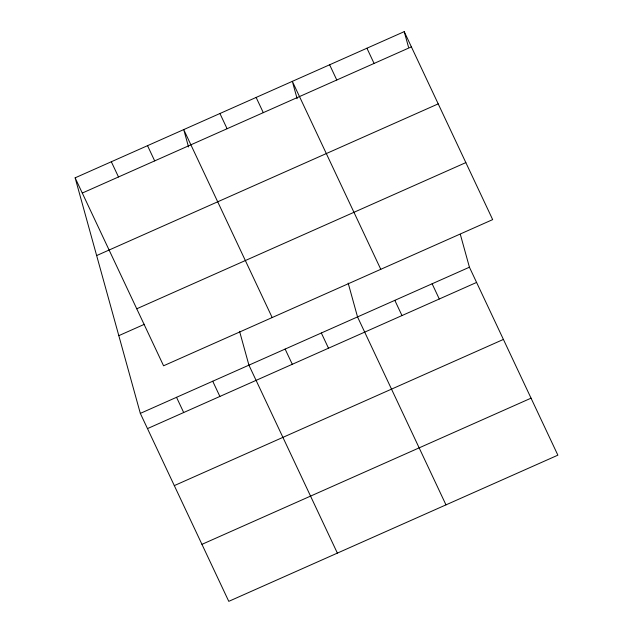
<?xml version="1.0" encoding="UTF-8"?>
<svg xmlns="http://www.w3.org/2000/svg" width="633" height="633" viewBox="0 0 633 633"><rect width="100%" height="100%" fill="white"/><g stroke="black" fill="none" stroke-linecap="round" stroke-linejoin="round"><path stroke-width="0.95" d="M75.129 177.833L404.226 31.65L492.672 219.611L163.575 365.787L75.129 177.833L140.328 413.389L228.774 601.35L557.871 455.167L469.425 267.213L460.31 234.289M82.29 193.049L411.387 46.866M96.643 255.566L438.21 103.875M136.752 308.785L465.848 162.602M118.814 335.656L144.419 324.286M140.328 413.389L469.425 267.213M147.489 428.604L476.586 282.429M174.312 485.614L503.409 339.43M201.951 544.348L531.047 398.165M366.926 48.219L374.087 63.435M329.627 64.788L336.788 80.003M432.125 283.774L439.286 298.998M380.781 269.31L292.335 81.348L297.138 98.724M394.826 300.343L401.987 315.558M256.136 97.435L263.288 112.65M445.98 504.873L357.534 316.911L348.166 283.078M219.928 113.513L227.089 128.728M321.335 332.99L328.495 348.205M272.174 317.552L183.728 129.591L188.539 146.967M285.127 349.068L292.288 364.291M147.529 145.669L154.689 160.885M337.373 553.107L248.927 365.154L239.567 331.312M111.329 161.747L118.49 176.963M212.728 381.232L219.888 396.448M176.528 397.31L183.689 412.526M404.226 31.65L408.53 47.198"/></g></svg>
